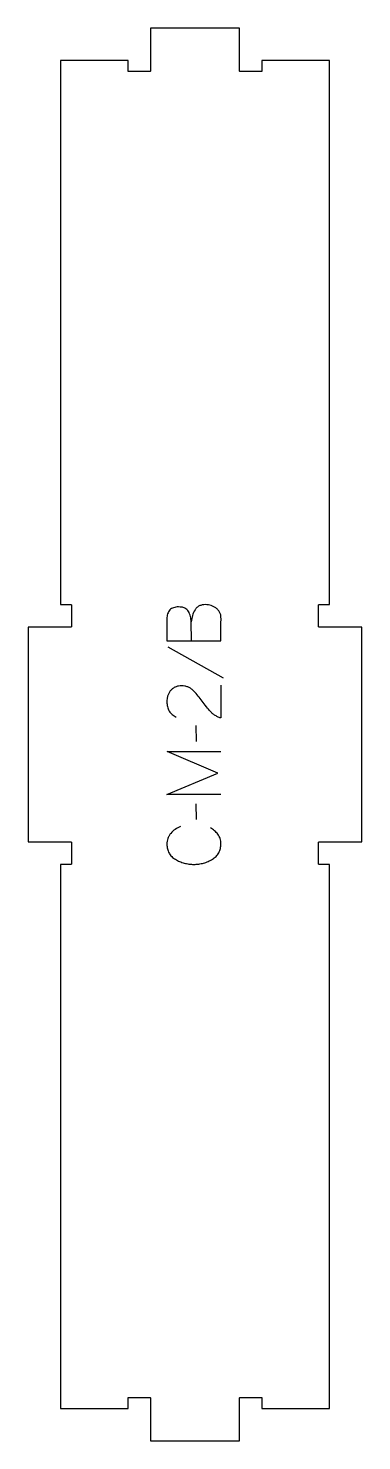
# Model space of a CAD drawing. Extents: x 0 to 186, y 0 to 786.
import ezdxf

# ---------------------------------------------------------------- set-up
doc = ezdxf.new("R2010")
doc.units = 0
doc.layers.add('1_ANYTOOL_1MMDEEP_LABELS_S', color=2, linetype='CONTINUOUS')
doc.layers.add('4_ANYTOOL_CUTTHROUGH_OUTSI', color=5, linetype='CONTINUOUS')

msp = doc.modelspace()

# ---------------------------------------------------------------- linework, layer by layer
at = {"layer": '1_ANYTOOL_1MMDEEP_LABELS_S'}
for p, q in [((77.6, 441.478571), (108.371429, 424.292857)), ((93.242857, 397.678571), (93.328571, 388.892857)), ((93.242857, 354.178571), (93.328571, 345.392857))]:
    msp.add_line(p, q, dxfattribs=at)
for points in [[(77.128571, 444.907143), (107.128571, 444.907143), (107.128571, 454.592857), (107.214286, 457.121429, 0.048381), (107.11037, 458.800322, 0.066146), (106.630357, 460.405357, 0.067079), (105.781687, 461.76912, 0.057042), (104.621429, 462.885714, 0.037099), (103.250188, 463.780386, 0.042913), (101.755357, 464.444643, 0.043052), (100.19971, 464.835803, 0.040094), (98.6, 464.964286, 0.045096), (96.803384, 464.801914, 0.070597), (95.101786, 464.235714, 0.073303), (93.772747, 463.309736, 0.067093), (92.75, 462.05, 0.063103), (91.325054, 458.87549, 0.053716), (90.671429, 455.45)], [(90.8, 444.907143), (90.671429, 455.45, 0.046847), (90.19498, 458.398702, 0.060102), (89.107143, 461.171429, 0.086388), (88.237017, 462.278131, 0.076384), (87.055357, 463.051786, 0.070405), (85.367608, 463.549255, 0.036531), (83.6, 463.678571, 0.031885), (82.164742, 463.586951, 0.051083), (80.76875, 463.260714, 0.053001), (79.682191, 462.752427, 0.064647), (78.746429, 462.007143, 0.064346), (78.020864, 461.033852, 0.050037), (77.533036, 459.917857, 0.048317), (77.216753, 458.473301, 0.029756), (77.128571, 456.992857), (77.128571, 444.907143)], [(107.085714, 420.264286), (107.042857, 401.964286, -0.034491), (105.295525, 402.627064, -0.037732), (103.6625, 403.533929, -0.037744), (102.187864, 404.673223, -0.03482), (100.892857, 406.014286, -0.00859), (98.494274, 408.973511, -0.008791), (96.2, 412.014286, 0.020588), (93.966557, 414.833574, 0.025206), (91.485714, 417.435714, 0.046908), (90.184472, 418.456309, 0.051091), (88.710714, 419.203571, 0.050722), (87.06254, 419.652304, 0.041139), (85.357143, 419.792857, 0.039396), (83.549557, 419.650212, 0.058519), (81.810714, 419.160714, 0.060358), (80.403598, 418.370157, 0.061397), (79.228571, 417.264286, 0.048006), (78.306612, 415.908329, 0.045901), (77.653571, 414.403571, 0.045216), (77.251012, 412.66351, 0.034258), (77.128571, 410.878571, 0.055622), (77.422559, 408.244001, 0.079896), (78.403571, 405.8, 0.080617), (80.069272, 403.830613, 0.060287), (82.228571, 402.392857)], [(84.628571, 341.535714, 0.059291), (81.699155, 339.999553, 0.066881), (79.25, 337.785714, 0.04529), (78.326123, 336.468729, 0.046757), (77.658929, 335.005357, 0.04633), (77.254597, 333.365445, 0.037303), (77.128571, 331.678571, 0.054828), (77.404157, 329.172931, 0.073548), (78.301786, 326.830357, 0.073729), (79.830019, 324.861035, 0.056205), (81.821429, 323.342857, 0.033355), (84.211304, 322.121688, 0.034965), (86.744643, 321.2375, 0.034911), (89.41265, 320.707473, 0.031589), (92.128571, 320.535714, 0.032085), (94.8452, 320.710217, 0.035383), (97.5125, 321.248214, 0.035431), (100.047657, 322.146703, 0.033598), (102.435714, 323.385714, 0.058628), (104.436599, 324.947915, 0.073381), (105.955357, 326.969643, 0.072539), (106.856411, 329.415616, 0.05208), (107.128571, 332.021429, 0.033243), (107.032635, 333.462803, 0.042283), (106.721429, 334.871429, 0.042766), (106.214339, 336.114125, 0.044269), (105.5, 337.25, 0.055485), (103.585099, 339.261795, 0.045948), (101.3, 340.85)]]:
    msp.add_lwpolyline(points, format="xyb", dxfattribs=at)
msp.add_lwpolyline([(107.128571, 359.321429), (77.128571, 359.321429), (105.5, 371.321429), (77.257143, 383.321429), (107.128571, 383.321429)], dxfattribs=at)
at = {"layer": '4_ANYTOOL_CUTTHROUGH_OUTSI'}
msp.add_lwpolyline([(18, 18), (55.5, 18), (55.5, 23.75, -0.414214), (55.75, 24), (67.75, 24, -0.414214), (68, 23.75), (68, 0), (117.5, 0), (117.5, 23.75, -0.414214), (117.75, 24), (129.75, 24, -0.414214), (130, 23.75), (130, 18), (167.5, 18), (167.5, 320.5), (161.75, 320.5, -0.414214), (161.5, 320.75), (161.5, 332.75, -0.414214), (161.75, 333), (185.5, 333), (185.5, 452.5), (161.75, 452.5, -0.414214), (161.5, 452.75), (161.5, 464.75, -0.414214), (161.75, 465), (167.5, 465), (167.5, 767.5), (130, 767.5), (130, 761.75, -0.414214), (129.75, 761.5), (117.75, 761.5, -0.414214), (117.5, 761.75), (117.5, 785.5), (68, 785.5), (68, 761.75, -0.414214), (67.75, 761.5), (55.75, 761.5, -0.414214), (55.5, 761.75), (55.5, 767.5), (18, 767.5), (18, 465), (23.75, 465, -0.414214), (24, 464.75), (24, 452.75, -0.414214), (23.75, 452.5), (0, 452.5), (0, 333), (23.75, 333, -0.414214), (24, 332.75), (24, 320.75, -0.414214), (23.75, 320.5), (18, 320.5)], format="xyb", close=True, dxfattribs=at)

doc.saveas('drawing.dxf')
